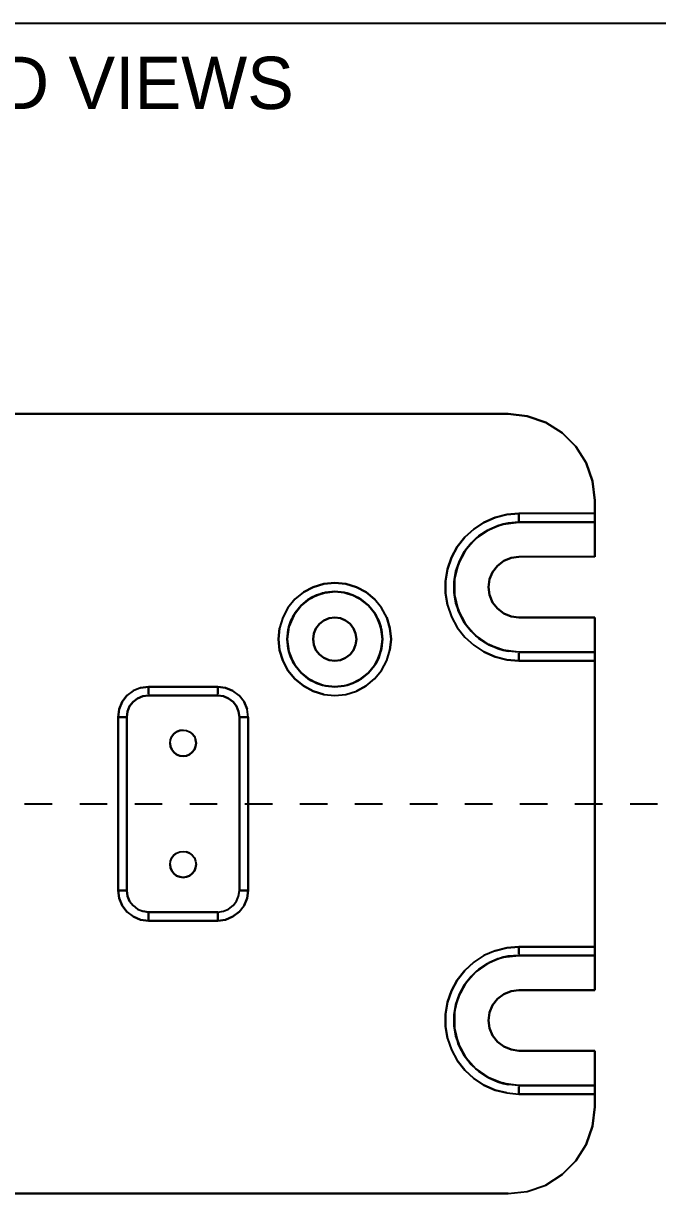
# Model space of a CAD drawing. Header units: millimetres. Extents: x 8 to 862, y 8 to 289.
# Drawn here: x 118 to 191.2, y 154.2 to 289.2 of the extents above; entities that cross this region are included whole.
import ezdxf

# ---------------------------------------------------------------- set-up
doc = ezdxf.new("R2010")
doc.units = ezdxf.units.MM
for name, color, linetype in [('BORDER', 7, 'Continuous'), ('CENTER', 4, 'Continuous'), ('NOTES', 7, 'Continuous'), ('OUTLINE', 7, 'Continuous')]:
    doc.layers.add(name, color=color, linetype=linetype)

msp = doc.modelspace()

# ---------------------------------------------------------------- linework, layer by layer
at = {"layer": 'BORDER'}
msp.add_line((412.24, 289.24), (7.76, 289.24), dxfattribs=at)
at = {"layer": 'CENTER'}
for p, q in [((118.18, 199.16), (121.36, 199.16)), ((124.53, 199.16), (127.71, 199.16)), ((130.88, 199.16), (134.06, 199.16)), ((137.23, 199.16), (140.41, 199.16)), ((143.58, 199.16), (146.76, 199.16)), ((149.93, 199.16), (153.11, 199.16)), ((156.28, 199.16), (159.46, 199.16)), ((162.63, 199.16), (165.81, 199.16)), ((168.98, 199.16), (172.16, 199.16)), ((175.33, 199.16), (178.51, 199.16)), ((181.68, 199.16), (184.86, 199.16)), ((188.03, 199.16), (191.21, 199.16))]:
    msp.add_line(p, q, dxfattribs=at)
at = {"layer": 'OUTLINE'}
for p, q in [((36.46, 244.16), (173.96, 244.16)), ((173.96, 244.16), (36.46, 244.16)), ((176.18, 243.91), (173.96, 244.16)), ((173.96, 244.16), (176.18, 243.91)), ((178.3, 243.17), (176.18, 243.91)), ((176.18, 243.91), (178.3, 243.17)), ((180.19, 241.98), (178.3, 243.17)), ((178.3, 243.17), (180.19, 241.98)), ((181.78, 240.4), (180.19, 241.98)), ((180.19, 241.98), (181.78, 240.4)), ((182.97, 238.5), (181.78, 240.4)), ((181.78, 240.4), (182.97, 238.5)), ((183.71, 236.39), (182.97, 238.5)), ((182.97, 238.5), (183.71, 236.39)), ((183.96, 234.16), (183.71, 236.39)), ((183.71, 236.39), (183.96, 234.16)), ((183.96, 227.66), (183.96, 234.16)), ((183.96, 232.66), (183.96, 234.16)), ((183.96, 234.16), (183.96, 227.66)), ((172.45, 232.2), (173.81, 232.55)), ((173.81, 232.55), (172.45, 232.2)), ((173.81, 232.55), (175.21, 232.66)), ((175.21, 232.66), (173.81, 232.55)), ((183.96, 232.66), (175.21, 232.66)), ((175.21, 232.41), (175.21, 232.66)), ((175.21, 232.66), (175.21, 232.41)), ((175.21, 232.16), (175.21, 232.41)), ((175.21, 232.41), (175.21, 232.16)), ((183.96, 232.41), (183.96, 232.66)), ((183.96, 232.66), (183.96, 232.41)), ((183.96, 232.41), (183.96, 232.16)), ((169.99, 230.87), (171.16, 231.64)), ((171.16, 231.64), (169.99, 230.87)), ((171.16, 231.64), (172.45, 232.2)), ((172.45, 232.2), (171.16, 231.64)), ((173.41, 231.45), (171.72, 230.8)), ((172.77, 231.26), (171.72, 230.8)), ((172.77, 231.26), (171.73, 230.8)), ((171.73, 230.8), (172.77, 231.26)), ((172.77, 231.26), (173.41, 231.45)), ((173.42, 231.42), (172.77, 231.26)), ((175.21, 231.66), (173.41, 231.45)), ((173.41, 231.45), (175.21, 231.66)), ((173.97, 231.56), (173.41, 231.45)), ((173.97, 231.56), (173.42, 231.42)), ((175.21, 231.66), (173.97, 231.56)), ((175.21, 231.96), (175.21, 232.16)), ((175.21, 232.16), (175.21, 231.96)), ((175.21, 231.8), (175.21, 231.96)), ((175.21, 231.96), (175.21, 231.8)), ((175.21, 231.66), (183.96, 231.66)), ((183.96, 231.66), (175.21, 231.66)), ((183.96, 232.16), (183.96, 231.96)), ((183.96, 231.96), (183.96, 231.8)), ((183.96, 231.66), (183.96, 227.66)), ((183.96, 227.66), (183.96, 231.66)), ((168.09, 228.81), (168.96, 229.92)), ((168.96, 229.92), (168.09, 228.81)), ((168.96, 229.92), (169.99, 230.87)), ((169.99, 230.87), (168.96, 229.92)), ((170.24, 229.78), (169.04, 228.42)), ((169.69, 229.24), (170.24, 229.78)), ((170.25, 229.76), (169.69, 229.24)), ((169.69, 229.24), (170.25, 229.76)), ((171.72, 230.8), (170.24, 229.78)), ((170.6, 230.08), (170.24, 229.78)), ((170.6, 230.08), (170.25, 229.76)), ((170.25, 229.76), (170.6, 230.08)), ((171.64, 230.76), (170.6, 230.08)), ((170.6, 230.08), (171.64, 230.76)), ((167.43, 227.58), (168.09, 228.81)), ((168.09, 228.81), (167.43, 227.58)), ((169.04, 228.42), (168.2, 226.82)), ((169.05, 228.42), (168.93, 228.27)), ((168.93, 228.27), (169.05, 228.42)), ((168.93, 228.27), (169.04, 228.42)), ((169.69, 229.24), (169.04, 228.42)), ((169.69, 229.24), (169.05, 228.42)), ((169.05, 228.42), (169.69, 229.24)), ((166.97, 226.25), (167.43, 227.58)), ((167.43, 227.58), (166.97, 226.25)), ((168.34, 227.18), (168.2, 226.82)), ((168.22, 226.82), (168.34, 227.18)), ((168.34, 227.18), (168.22, 226.82)), ((168.93, 228.27), (168.34, 227.18)), ((168.34, 227.18), (168.93, 228.27)), ((173.46, 227.19), (172.73, 226.64)), ((172.73, 226.64), (173.46, 227.19)), ((174.3, 227.54), (173.46, 227.19)), ((173.46, 227.19), (174.3, 227.54)), ((175.21, 227.66), (174.3, 227.54)), ((174.3, 227.54), (175.21, 227.66)), ((183.96, 227.66), (175.21, 227.66)), ((166.74, 224.86), (166.97, 226.25)), ((166.97, 226.25), (166.74, 224.86)), ((167.76, 225.07), (168.2, 226.82)), ((168.2, 226.82), (167.76, 225.07)), ((167.76, 225.07), (167.94, 226)), ((167.78, 225.06), (167.94, 226)), ((167.94, 226), (167.78, 225.06)), ((167.94, 226), (168.22, 226.82)), ((168.2, 226.82), (167.94, 226)), ((168.22, 226.82), (167.94, 226)), ((172.18, 225.91), (171.83, 225.07)), ((171.83, 225.07), (172.18, 225.91)), ((172.18, 225.91), (172.73, 226.64)), ((172.73, 226.64), (172.18, 225.91)), ((151.47, 224.17), (152.69, 224.54)), ((152.69, 224.54), (151.47, 224.17)), ((152.69, 224.54), (153.96, 224.66)), ((153.96, 224.66), (152.69, 224.54)), ((153.96, 224.66), (155.23, 224.54)), ((155.23, 224.54), (153.96, 224.66)), ((155.23, 224.54), (156.45, 224.17)), ((156.45, 224.17), (155.23, 224.54)), ((166.74, 223.46), (166.74, 224.86)), ((166.74, 224.86), (166.74, 223.46)), ((167.74, 224.78), (167.76, 225.07)), ((167.78, 225.06), (167.74, 224.78)), ((167.74, 224.78), (167.78, 225.06)), ((167.74, 224.78), (167.74, 223.54)), ((167.74, 223.54), (167.74, 224.78)), ((167.76, 225.07), (167.76, 223.26)), ((171.83, 225.07), (171.71, 224.16)), ((171.71, 224.16), (171.83, 225.07)), ((150.35, 223.57), (149.36, 222.76)), ((151.21, 222.93), (150.07, 222.05)), ((150.35, 223.57), (151.47, 224.17)), ((151.47, 224.17), (150.35, 223.57)), ((150.9, 222.74), (151.21, 222.93)), ((151.22, 222.9), (150.9, 222.74)), ((150.9, 222.74), (151.22, 222.9)), ((152.54, 223.47), (151.21, 222.93)), ((151.21, 222.93), (152.54, 223.47)), ((152.54, 223.45), (151.21, 222.93)), ((151.85, 223.25), (151.21, 222.93)), ((151.85, 223.25), (151.22, 222.9)), ((151.22, 222.9), (151.85, 223.25)), ((152.54, 223.45), (151.85, 223.25)), ((151.85, 223.25), (152.54, 223.45)), ((153.96, 223.66), (152.54, 223.47)), ((152.54, 223.47), (153.96, 223.66)), ((152.89, 223.56), (152.54, 223.45)), ((152.54, 223.45), (152.89, 223.56)), ((152.89, 223.56), (152.54, 223.47)), ((153.96, 223.66), (152.89, 223.56)), ((152.89, 223.56), (153.96, 223.66)), ((155.38, 223.47), (153.96, 223.66)), ((155.03, 223.56), (153.96, 223.66)), ((153.96, 223.66), (155.03, 223.56)), ((155.38, 223.45), (155.03, 223.56)), ((155.03, 223.56), (155.38, 223.45)), ((155.03, 223.56), (155.38, 223.47)), ((156.71, 222.93), (155.38, 223.47)), ((156.06, 223.25), (155.38, 223.47)), ((156.06, 223.25), (155.38, 223.45)), ((155.38, 223.45), (156.06, 223.25)), ((156.7, 222.9), (156.06, 223.25)), ((156.06, 223.25), (156.7, 222.9)), ((156.06, 223.25), (156.71, 222.93)), ((156.45, 224.17), (157.57, 223.57)), ((157.57, 223.57), (156.45, 224.17)), ((157.01, 222.74), (156.7, 222.9)), ((156.7, 222.9), (157.01, 222.74)), ((157.85, 222.05), (156.71, 222.93)), ((156.71, 222.93), (157.85, 222.05)), ((157.01, 222.74), (156.71, 222.93)), ((157.57, 223.57), (158.56, 222.76)), ((158.56, 222.76), (157.57, 223.57)), ((166.97, 222.08), (166.74, 223.46)), ((166.74, 223.46), (166.97, 222.08)), ((167.74, 223.54), (167.78, 223.26)), ((167.78, 223.26), (167.74, 223.54)), ((167.74, 223.54), (167.76, 223.26)), ((167.76, 223.26), (168.2, 221.5)), ((168.2, 221.5), (167.76, 223.26)), ((167.78, 223.26), (167.94, 222.32)), ((167.94, 222.32), (167.78, 223.26)), ((167.78, 223.26), (168.2, 221.5)), ((171.71, 224.16), (171.83, 223.26)), ((171.83, 223.26), (171.71, 224.16)), ((171.83, 223.26), (172.18, 222.41)), ((172.18, 222.41), (171.83, 223.26)), ((148.56, 221.77), (147.95, 220.65)), ((149.36, 222.76), (148.56, 221.77)), ((150.07, 222.05), (149.2, 220.91)), ((149.2, 220.91), (150.07, 222.05)), ((150.07, 222.05), (149.39, 221.22)), ((149.39, 221.22), (150.07, 222.05)), ((150.9, 222.74), (150.07, 222.05)), ((150.07, 222.05), (150.9, 222.74)), ((157.85, 222.05), (157.01, 222.74)), ((157.01, 222.74), (157.85, 222.05)), ((158.72, 220.91), (157.85, 222.05)), ((158.53, 221.22), (157.85, 222.05)), ((157.85, 222.05), (158.53, 221.22)), ((159.36, 221.77), (158.56, 222.76)), ((159.97, 220.65), (159.36, 221.77)), ((166.97, 222.08), (167.43, 220.75)), ((167.94, 222.32), (168.22, 221.51)), ((168.22, 221.51), (167.94, 222.32)), ((167.94, 222.32), (168.2, 221.5)), ((172.18, 222.41), (172.73, 221.69)), ((172.73, 221.69), (172.18, 222.41)), ((172.73, 221.69), (173.46, 221.13)), ((173.46, 221.13), (172.73, 221.69)), ((147.95, 220.65), (147.58, 219.43)), ((149.2, 220.91), (148.65, 219.59)), ((148.65, 219.59), (149.2, 220.91)), ((149.22, 220.9), (148.65, 219.59)), ((148.88, 220.27), (148.65, 219.59)), ((148.88, 220.27), (148.67, 219.58)), ((148.67, 219.58), (148.88, 220.27)), ((149.22, 220.9), (148.88, 220.27)), ((148.88, 220.27), (149.22, 220.9)), ((149.39, 221.22), (149.2, 220.91)), ((149.39, 221.22), (149.22, 220.9)), ((149.22, 220.9), (149.39, 221.22)), ((152.19, 219.93), (152.71, 220.33)), ((152.71, 220.33), (152.19, 219.93)), ((152.71, 220.33), (153.31, 220.58)), ((153.31, 220.58), (152.71, 220.33)), ((153.31, 220.58), (153.96, 220.66)), ((153.96, 220.66), (153.31, 220.58)), ((153.96, 220.66), (154.61, 220.58)), ((154.61, 220.58), (153.96, 220.66)), ((154.61, 220.58), (155.21, 220.33)), ((155.21, 220.33), (154.61, 220.58)), ((155.21, 220.33), (155.73, 219.93)), ((155.73, 219.93), (155.21, 220.33)), ((158.7, 220.9), (158.53, 221.22)), ((158.53, 221.22), (158.7, 220.9)), ((158.53, 221.22), (158.72, 220.91)), ((159.04, 220.27), (158.7, 220.9)), ((158.7, 220.9), (159.04, 220.27)), ((159.27, 219.59), (158.72, 220.91)), ((159.04, 220.27), (158.72, 220.91)), ((159.25, 219.58), (159.04, 220.27)), ((159.04, 220.27), (159.25, 219.58)), ((159.04, 220.27), (159.27, 219.59)), ((159.97, 220.65), (160.33, 219.43)), ((160.33, 219.43), (159.97, 220.65)), ((167.43, 220.75), (168.09, 219.51)), ((168.2, 221.5), (169.04, 219.9)), ((169.04, 219.9), (168.2, 221.5)), ((168.34, 221.15), (168.2, 221.5)), ((168.22, 221.51), (168.34, 221.15)), ((168.34, 221.15), (168.22, 221.51)), ((168.34, 221.15), (168.93, 220.06)), ((168.93, 220.06), (168.34, 221.15)), ((173.46, 221.13), (174.3, 220.78)), ((174.3, 220.78), (173.46, 221.13)), ((174.3, 220.78), (175.21, 220.66)), ((175.21, 220.66), (174.3, 220.78)), ((175.21, 220.66), (183.96, 220.66)), ((183.96, 220.66), (175.21, 220.66)), ((183.96, 216.66), (183.96, 220.66)), ((183.96, 220.66), (183.96, 177.66)), ((183.96, 177.66), (183.96, 220.66)), ((147.46, 218.16), (147.58, 219.43)), ((147.58, 219.43), (147.46, 218.16)), ((148.65, 219.59), (148.46, 218.16)), ((148.57, 219.24), (148.46, 218.16)), ((148.46, 218.16), (148.57, 219.24)), ((148.57, 219.24), (148.65, 219.59)), ((148.67, 219.58), (148.57, 219.24)), ((148.57, 219.24), (148.67, 219.58)), ((151.54, 218.81), (151.79, 219.41)), ((151.79, 219.41), (151.54, 218.81)), ((151.79, 219.41), (152.19, 219.93)), ((152.19, 219.93), (151.79, 219.41)), ((155.73, 219.93), (156.12, 219.41)), ((156.12, 219.41), (155.73, 219.93)), ((156.12, 219.41), (156.37, 218.81)), ((156.37, 218.81), (156.12, 219.41)), ((159.35, 219.24), (159.25, 219.58)), ((159.25, 219.58), (159.35, 219.24)), ((159.46, 218.16), (159.27, 219.59)), ((159.27, 219.59), (159.46, 218.16)), ((159.35, 219.24), (159.27, 219.59)), ((159.46, 218.16), (159.35, 219.24)), ((159.35, 219.24), (159.46, 218.16)), ((160.33, 219.43), (160.46, 218.16)), ((160.46, 218.16), (160.33, 219.43)), ((168.09, 219.51), (168.96, 218.41)), ((168.93, 220.06), (169.05, 219.91)), ((169.05, 219.91), (168.93, 220.06)), ((168.93, 220.06), (169.04, 219.9)), ((169.04, 219.9), (170.24, 218.55)), ((170.24, 218.55), (169.04, 219.9)), ((169.05, 219.91), (169.69, 219.08)), ((169.69, 219.08), (169.05, 219.91)), ((169.05, 219.91), (170.24, 218.55)), ((169.69, 219.08), (170.25, 218.57)), ((170.25, 218.57), (169.69, 219.08)), ((169.69, 219.08), (170.24, 218.55)), ((147.58, 216.9), (147.46, 218.16)), ((147.46, 218.16), (147.58, 216.9)), ((148.46, 218.16), (148.65, 216.74)), ((148.46, 218.16), (148.57, 217.09)), ((148.57, 217.09), (148.46, 218.16)), ((151.46, 218.16), (151.54, 218.81)), ((151.54, 218.81), (151.46, 218.16)), ((151.54, 217.52), (151.46, 218.16)), ((151.49, 217.91), (151.46, 218.16)), ((151.46, 218.16), (151.54, 217.52)), ((151.46, 218.16), (151.49, 217.91)), ((151.54, 217.52), (151.49, 217.91)), ((151.49, 217.91), (151.54, 217.52)), ((151.79, 216.91), (151.54, 217.52)), ((151.54, 217.52), (151.79, 216.91)), ((156.37, 217.52), (156.12, 216.91)), ((156.12, 216.91), (156.37, 217.52)), ((156.37, 218.81), (156.46, 218.16)), ((156.46, 218.16), (156.37, 218.81)), ((156.46, 218.16), (156.37, 217.52)), ((156.37, 217.52), (156.46, 218.16)), ((156.43, 217.91), (156.37, 217.52)), ((156.37, 217.52), (156.43, 217.91)), ((156.46, 218.16), (156.43, 217.91)), ((156.43, 217.91), (156.46, 218.16)), ((159.27, 216.74), (159.46, 218.16)), ((159.35, 217.09), (159.46, 218.16)), ((159.46, 218.16), (159.35, 217.09)), ((160.46, 218.16), (160.33, 216.9)), ((160.33, 216.9), (160.46, 218.16)), ((168.96, 218.41), (169.99, 217.46)), ((170.24, 218.55), (171.72, 217.52)), ((171.72, 217.52), (170.24, 218.55)), ((170.6, 218.24), (170.24, 218.55)), ((170.25, 218.57), (170.6, 218.24)), ((170.6, 218.24), (170.25, 218.57)), ((170.6, 218.24), (171.64, 217.57)), ((171.64, 217.57), (170.6, 218.24)), ((171.72, 217.52), (173.41, 216.88)), ((173.41, 216.88), (171.72, 217.52)), ((171.73, 217.53), (172.77, 217.07)), ((172.77, 217.07), (171.73, 217.53)), ((171.73, 217.53), (173.41, 216.88)), ((147.95, 215.68), (147.58, 216.9)), ((147.58, 216.9), (147.95, 215.68)), ((148.57, 217.09), (148.67, 216.75)), ((148.67, 216.75), (148.57, 217.09)), ((148.57, 217.09), (148.65, 216.74)), ((148.65, 216.74), (149.2, 215.41)), ((149.2, 215.41), (148.65, 216.74)), ((148.67, 216.75), (148.88, 216.06)), ((148.88, 216.06), (148.67, 216.75)), ((148.67, 216.75), (149.2, 215.41)), ((152.19, 216.4), (151.79, 216.91)), ((151.79, 216.91), (152.19, 216.4)), ((152.71, 216), (152.19, 216.4)), ((152.19, 216.4), (152.71, 216)), ((155.73, 216.4), (155.21, 216)), ((155.21, 216), (155.73, 216.4)), ((156.12, 216.91), (155.73, 216.4)), ((155.73, 216.4), (156.12, 216.91)), ((158.72, 215.41), (159.27, 216.74)), ((159.04, 216.06), (159.25, 216.75)), ((159.25, 216.75), (159.04, 216.06)), ((159.04, 216.06), (159.27, 216.74)), ((159.25, 216.75), (159.35, 217.09)), ((159.35, 217.09), (159.25, 216.75)), ((159.35, 217.09), (159.27, 216.74)), ((159.97, 215.68), (160.33, 216.9)), ((169.99, 217.46), (171.16, 216.69)), ((172.45, 216.12), (171.16, 216.69)), ((171.16, 216.69), (172.45, 216.12)), ((173.81, 215.78), (172.45, 216.12)), ((172.45, 216.12), (173.81, 215.78)), ((173.42, 216.91), (172.77, 217.07)), ((172.77, 217.07), (173.41, 216.88)), ((172.77, 217.07), (173.42, 216.91)), ((175.21, 216.66), (173.41, 216.88)), ((173.41, 216.88), (173.97, 216.77)), ((173.97, 216.77), (173.42, 216.91)), ((173.42, 216.91), (173.97, 216.77)), ((175.21, 216.66), (173.97, 216.77)), ((183.96, 216.66), (175.21, 216.66)), ((175.21, 216.66), (183.96, 216.66)), ((175.21, 216.37), (175.21, 216.53)), ((175.21, 216.53), (175.21, 216.37)), ((175.21, 216.16), (175.21, 216.37)), ((175.21, 216.37), (175.21, 216.16)), ((175.21, 215.92), (175.21, 216.16)), ((175.21, 216.16), (175.21, 215.92)), ((183.96, 216.53), (183.96, 216.37)), ((183.96, 216.37), (183.96, 216.53)), ((183.96, 216.37), (183.96, 216.16)), ((183.96, 216.16), (183.96, 216.37)), ((183.96, 216.16), (183.96, 215.92)), ((183.96, 215.92), (183.96, 216.16)), ((148.56, 214.55), (147.95, 215.68)), ((147.95, 215.68), (148.56, 214.55)), ((148.88, 216.06), (149.22, 215.42)), ((149.22, 215.42), (148.88, 216.06)), ((148.88, 216.06), (149.2, 215.41)), ((149.2, 215.41), (150.07, 214.27)), ((149.39, 215.11), (149.2, 215.41)), ((149.22, 215.42), (149.39, 215.11)), ((149.39, 215.11), (149.22, 215.42)), ((149.39, 215.11), (150.07, 214.27)), ((150.07, 214.27), (149.39, 215.11)), ((153.31, 215.75), (152.71, 216)), ((152.71, 216), (153.31, 215.75)), ((153.96, 215.66), (153.31, 215.75)), ((153.31, 215.75), (153.96, 215.66)), ((154.61, 215.75), (153.96, 215.66)), ((153.96, 215.66), (154.61, 215.75)), ((155.21, 216), (154.61, 215.75)), ((154.61, 215.75), (155.21, 216)), ((157.85, 214.27), (158.72, 215.41)), ((157.85, 214.27), (158.53, 215.11)), ((158.53, 215.11), (157.85, 214.27)), ((158.53, 215.11), (158.7, 215.42)), ((158.7, 215.42), (158.53, 215.11)), ((158.53, 215.11), (158.72, 215.41)), ((158.7, 215.42), (159.04, 216.06)), ((159.04, 216.06), (158.7, 215.42)), ((159.04, 216.06), (158.72, 215.41)), ((159.36, 214.55), (159.97, 215.68)), ((175.21, 215.66), (173.81, 215.78)), ((173.81, 215.78), (175.21, 215.66)), ((175.21, 215.66), (175.21, 215.92)), ((175.21, 215.92), (175.21, 215.66)), ((183.96, 215.66), (175.21, 215.66)), ((175.21, 215.66), (183.96, 215.66)), ((183.96, 215.92), (183.96, 215.66)), ((183.96, 215.66), (183.96, 215.92)), ((183.96, 215.66), (183.96, 182.66)), ((183.96, 182.66), (183.96, 215.66)), ((149.36, 213.57), (148.56, 214.55)), ((148.56, 214.55), (149.36, 213.57)), ((150.35, 212.76), (149.36, 213.57)), ((149.36, 213.57), (150.35, 212.76)), ((150.07, 214.27), (151.21, 213.4)), ((150.07, 214.27), (150.9, 213.59)), ((150.9, 213.59), (150.07, 214.27)), ((150.9, 213.59), (151.22, 213.42)), ((151.22, 213.42), (150.9, 213.59)), ((150.9, 213.59), (151.21, 213.4)), ((151.22, 213.42), (151.85, 213.08)), ((151.85, 213.08), (151.22, 213.42)), ((151.22, 213.42), (152.54, 212.85)), ((156.06, 213.08), (156.7, 213.42)), ((156.7, 213.42), (156.06, 213.08)), ((156.7, 213.42), (157.01, 213.59)), ((157.01, 213.59), (156.7, 213.42)), ((156.71, 213.4), (157.85, 214.27)), ((157.01, 213.59), (156.71, 213.4)), ((157.01, 213.59), (157.85, 214.27)), ((157.85, 214.27), (157.01, 213.59)), ((157.57, 212.76), (158.56, 213.57)), ((158.56, 213.57), (159.36, 214.55)), ((130.71, 212.19), (129.98, 211.64)), ((131.55, 212.54), (130.71, 212.19)), ((131.55, 212.54), (132.46, 212.66)), ((132.46, 212.66), (131.55, 212.54)), ((132.46, 212.66), (140.46, 212.66)), ((140.46, 212.66), (132.46, 212.66)), ((132.46, 212.66), (132.46, 212.4)), ((132.46, 212.4), (132.46, 212.66)), ((132.46, 212.4), (132.46, 212.16)), ((132.46, 212.16), (132.46, 212.4)), ((132.46, 212.16), (132.46, 211.96)), ((132.46, 211.96), (132.46, 212.16)), ((140.46, 212.66), (141.37, 212.54)), ((140.46, 212.66), (140.46, 212.4)), ((141.37, 212.54), (140.46, 212.66)), ((140.46, 212.4), (140.46, 212.66)), ((140.46, 212.4), (140.46, 212.16)), ((140.46, 212.16), (140.46, 212.4)), ((140.46, 212.16), (140.46, 211.96)), ((140.46, 211.96), (140.46, 212.16)), ((141.37, 212.54), (142.21, 212.19)), ((142.21, 212.19), (141.37, 212.54)), ((142.93, 211.64), (142.21, 212.19)), ((151.47, 212.16), (150.35, 212.76)), ((150.35, 212.76), (151.47, 212.16)), ((151.21, 213.4), (152.54, 212.85)), ((152.54, 212.85), (151.21, 213.4)), ((152.69, 211.79), (151.47, 212.16)), ((151.47, 212.16), (152.69, 211.79)), ((151.85, 213.08), (152.54, 212.87)), ((152.54, 212.87), (151.85, 213.08)), ((151.85, 213.08), (152.54, 212.85)), ((152.54, 212.87), (152.89, 212.77)), ((152.89, 212.77), (152.54, 212.87)), ((152.54, 212.85), (153.96, 212.66)), ((152.89, 212.77), (152.54, 212.85)), ((152.89, 212.77), (153.96, 212.66)), ((153.96, 212.66), (152.89, 212.77)), ((153.96, 212.66), (155.38, 212.85)), ((153.96, 212.66), (155.03, 212.77)), ((155.03, 212.77), (153.96, 212.66)), ((155.03, 212.77), (155.38, 212.87)), ((155.38, 212.87), (155.03, 212.77)), ((155.03, 212.77), (155.38, 212.85)), ((155.23, 211.79), (156.45, 212.16)), ((155.38, 212.85), (156.71, 213.4)), ((155.38, 212.87), (156.06, 213.08)), ((156.06, 213.08), (155.38, 212.87)), ((156.06, 213.08), (155.38, 212.85)), ((156.06, 213.08), (156.71, 213.4)), ((157.57, 212.76), (156.45, 212.16)), ((156.45, 212.16), (157.57, 212.76)), ((129.08, 210.07), (129.43, 210.91)), ((129.43, 210.91), (129.08, 210.07)), ((129.43, 210.91), (129.98, 211.64)), ((129.98, 211.64), (129.43, 210.91)), ((130.69, 210.93), (130.29, 210.41)), ((130.29, 210.41), (130.69, 210.93)), ((131.21, 211.33), (130.69, 210.93)), ((130.69, 210.93), (131.21, 211.33)), ((131.81, 211.58), (131.21, 211.33)), ((131.21, 211.33), (131.81, 211.58)), ((132.46, 211.66), (131.81, 211.58)), ((131.81, 211.58), (132.46, 211.66)), ((132.46, 211.96), (132.46, 211.8)), ((132.46, 211.8), (132.46, 211.96)), ((132.46, 211.66), (140.46, 211.66)), ((140.46, 211.66), (132.46, 211.66)), ((140.46, 211.96), (140.46, 211.8)), ((140.46, 211.8), (140.46, 211.96)), ((141.11, 211.58), (140.46, 211.66)), ((140.46, 211.66), (141.11, 211.58)), ((141.71, 211.33), (141.11, 211.58)), ((141.11, 211.58), (141.71, 211.33)), ((142.23, 210.93), (141.71, 211.33)), ((141.71, 211.33), (142.23, 210.93)), ((142.62, 210.41), (142.23, 210.93)), ((142.23, 210.93), (142.62, 210.41)), ((143.49, 210.91), (142.93, 211.64)), ((143.49, 210.91), (143.84, 210.07)), ((143.84, 210.07), (143.49, 210.91)), ((152.69, 211.79), (153.96, 211.66)), ((153.96, 211.66), (155.23, 211.79)), ((128.96, 209.16), (129.08, 210.07)), ((129.08, 210.07), (128.96, 209.16)), ((130.05, 209.81), (129.96, 209.16)), ((129.96, 209.16), (130.05, 209.81)), ((130.29, 210.41), (130.05, 209.81)), ((130.05, 209.81), (130.29, 210.41)), ((142.87, 209.81), (142.62, 210.41)), ((142.62, 210.41), (142.87, 209.81)), ((142.96, 209.16), (142.87, 209.81)), ((142.87, 209.81), (142.96, 209.16)), ((143.96, 209.16), (143.84, 210.07)), ((128.96, 189.16), (128.96, 209.16)), ((129.22, 209.16), (128.96, 209.16)), ((128.96, 209.16), (128.96, 189.16)), ((128.96, 209.16), (129.22, 209.16)), ((129.46, 209.16), (129.22, 209.16)), ((129.22, 209.16), (129.46, 209.16)), ((129.67, 209.16), (129.46, 209.16)), ((129.46, 209.16), (129.67, 209.16)), ((129.83, 209.16), (129.67, 209.16)), ((129.67, 209.16), (129.83, 209.16)), ((129.96, 189.16), (129.96, 209.16)), ((129.96, 209.16), (129.96, 189.16)), ((142.96, 209.16), (142.96, 189.16)), ((142.96, 189.16), (142.96, 209.16)), ((143.09, 209.16), (143.25, 209.16)), ((143.25, 209.16), (143.09, 209.16)), ((143.25, 209.16), (143.46, 209.16)), ((143.46, 209.16), (143.25, 209.16)), ((143.46, 209.16), (143.7, 209.16)), ((143.7, 209.16), (143.46, 209.16)), ((143.7, 209.16), (143.96, 209.16)), ((143.96, 209.16), (143.7, 209.16)), ((143.96, 209.16), (143.96, 189.16)), ((143.96, 189.16), (143.96, 209.16)), ((135.01, 206.55), (135.16, 206.91)), ((135.16, 206.91), (135.4, 207.22)), ((135.4, 207.22), (135.16, 206.91)), ((135.4, 207.22), (135.71, 207.46)), ((135.71, 207.46), (135.4, 207.22)), ((135.71, 207.46), (136.07, 207.61)), ((136.07, 207.61), (135.71, 207.46)), ((136.07, 207.61), (136.46, 207.66)), ((136.46, 207.66), (136.07, 207.61)), ((136.46, 207.66), (136.85, 207.61)), ((136.85, 207.61), (137.21, 207.46)), ((137.21, 207.46), (137.52, 207.22)), ((137.52, 207.22), (137.76, 206.91)), ((137.76, 206.91), (137.52, 207.22)), ((137.76, 206.91), (137.91, 206.55)), ((134.96, 206.16), (135.01, 206.55)), ((135.01, 205.77), (134.96, 206.16)), ((134.96, 206.16), (135.01, 205.77)), ((135.16, 205.41), (135.01, 205.77)), ((135.01, 205.77), (135.16, 205.41)), ((135.4, 205.1), (135.16, 205.41)), ((135.16, 205.41), (135.4, 205.1)), ((137.76, 205.41), (137.52, 205.1)), ((137.52, 205.1), (137.76, 205.41)), ((137.91, 205.77), (137.76, 205.41)), ((137.76, 205.41), (137.91, 205.77)), ((137.91, 206.55), (137.96, 206.16)), ((137.91, 206.55), (137.93, 206.36)), ((137.96, 206.16), (137.91, 206.55)), ((137.96, 206.16), (137.91, 205.77)), ((137.91, 205.77), (137.96, 206.16)), ((137.93, 205.97), (137.91, 205.77)), ((135.71, 204.86), (135.4, 205.1)), ((135.4, 205.1), (135.71, 204.86)), ((136.07, 204.71), (135.71, 204.86)), ((135.71, 204.86), (136.07, 204.71)), ((136.46, 204.66), (136.07, 204.71)), ((136.07, 204.71), (136.46, 204.66)), ((136.85, 204.71), (136.46, 204.66)), ((136.46, 204.66), (136.85, 204.71)), ((137.21, 204.86), (136.85, 204.71)), ((136.85, 204.71), (137.21, 204.86)), ((137.52, 205.1), (137.21, 204.86)), ((137.21, 204.86), (137.52, 205.1)), ((135.16, 192.91), (135.4, 193.22)), ((135.4, 193.22), (135.16, 192.91)), ((135.4, 193.22), (135.71, 193.46)), ((135.71, 193.46), (135.4, 193.22)), ((135.71, 193.46), (136.07, 193.61)), ((136.07, 193.61), (136.46, 193.66)), ((136.46, 193.66), (136.85, 193.61)), ((136.85, 193.61), (137.21, 193.46)), ((137.21, 193.46), (136.85, 193.61)), ((137.21, 193.46), (137.52, 193.22)), ((137.52, 193.22), (137.76, 192.91)), ((134.96, 192.16), (135.01, 192.55)), ((135.01, 191.77), (134.96, 192.16)), ((134.96, 192.16), (135.01, 191.77)), ((135.01, 192.55), (135.16, 192.91)), ((137.76, 192.91), (137.91, 192.55)), ((137.91, 192.55), (137.96, 192.16)), ((137.91, 192.55), (137.93, 192.36)), ((137.96, 192.16), (137.91, 191.77)), ((137.91, 191.77), (137.96, 192.16)), ((137.93, 191.97), (137.91, 191.77)), ((135.16, 191.41), (135.01, 191.77)), ((135.01, 191.77), (135.16, 191.41)), ((135.4, 191.1), (135.16, 191.41)), ((135.16, 191.41), (135.4, 191.1)), ((135.71, 190.86), (135.4, 191.1)), ((135.4, 191.1), (135.71, 190.86)), ((136.07, 190.71), (135.71, 190.86)), ((135.71, 190.86), (136.07, 190.71)), ((136.46, 190.66), (136.07, 190.71)), ((136.07, 190.71), (136.46, 190.66)), ((136.85, 190.71), (136.46, 190.66)), ((136.46, 190.66), (136.85, 190.71)), ((137.21, 190.86), (136.85, 190.71)), ((136.85, 190.71), (137.21, 190.86)), ((137.52, 191.1), (137.21, 190.86)), ((137.21, 190.86), (137.52, 191.1)), ((137.76, 191.41), (137.52, 191.1)), ((137.52, 191.1), (137.76, 191.41)), ((137.91, 191.77), (137.76, 191.41)), ((137.76, 191.41), (137.91, 191.77)), ((129.08, 188.26), (128.96, 189.16)), ((128.96, 189.16), (129.22, 189.16)), ((129.22, 189.16), (128.96, 189.16)), ((128.96, 189.16), (129.08, 188.26)), ((129.22, 189.16), (129.46, 189.16)), ((129.46, 189.16), (129.22, 189.16)), ((129.46, 189.16), (129.67, 189.16)), ((129.67, 189.16), (129.46, 189.16)), ((129.67, 189.16), (129.83, 189.16)), ((129.83, 189.16), (129.67, 189.16)), ((129.96, 189.16), (130.05, 188.51)), ((130.05, 188.51), (129.96, 189.16)), ((142.87, 188.51), (142.96, 189.16)), ((143.25, 189.16), (143.09, 189.16)), ((143.09, 189.16), (143.25, 189.16)), ((143.46, 189.16), (143.25, 189.16)), ((143.25, 189.16), (143.46, 189.16)), ((143.7, 189.16), (143.46, 189.16)), ((143.46, 189.16), (143.7, 189.16)), ((143.96, 189.16), (143.7, 189.16)), ((143.7, 189.16), (143.96, 189.16)), ((143.96, 189.16), (143.84, 188.26)), ((143.84, 188.26), (143.96, 189.16)), ((129.43, 187.41), (129.08, 188.26)), ((129.08, 188.26), (129.43, 187.41)), ((130.05, 188.51), (130.29, 187.91)), ((130.29, 187.91), (130.05, 188.51)), ((130.29, 187.91), (130.69, 187.4)), ((142.23, 187.4), (142.62, 187.91)), ((142.62, 187.91), (142.87, 188.51)), ((143.84, 188.26), (143.49, 187.41)), ((143.49, 187.41), (143.84, 188.26)), ((129.98, 186.69), (129.43, 187.41)), ((129.43, 187.41), (129.98, 186.69)), ((129.98, 186.69), (130.71, 186.13)), ((130.69, 187.4), (131.21, 187)), ((131.21, 187), (131.81, 186.75)), ((131.81, 186.75), (132.46, 186.66)), ((132.46, 186.66), (131.81, 186.75)), ((140.46, 186.66), (132.46, 186.66)), ((132.46, 186.66), (140.46, 186.66)), ((132.46, 186.53), (132.46, 186.37)), ((132.46, 186.37), (132.46, 186.53)), ((140.46, 186.66), (141.11, 186.75)), ((140.46, 186.53), (140.46, 186.37)), ((140.46, 186.37), (140.46, 186.53)), ((141.11, 186.75), (141.71, 187)), ((141.71, 187), (142.23, 187.4)), ((142.93, 186.69), (142.21, 186.13)), ((142.21, 186.13), (142.93, 186.69)), ((142.93, 186.69), (143.49, 187.41)), ((131.55, 185.78), (130.71, 186.13)), ((130.71, 186.13), (131.55, 185.78)), ((132.46, 185.66), (131.55, 185.78)), ((131.55, 185.78), (132.46, 185.66)), ((132.46, 186.37), (132.46, 186.16)), ((132.46, 186.16), (132.46, 186.37)), ((132.46, 186.16), (132.46, 185.92)), ((132.46, 185.92), (132.46, 186.16)), ((132.46, 185.92), (132.46, 185.66)), ((132.46, 185.66), (132.46, 185.92)), ((140.46, 185.66), (132.46, 185.66)), ((132.46, 185.66), (140.46, 185.66)), ((140.46, 186.37), (140.46, 186.16)), ((140.46, 186.16), (140.46, 186.37)), ((140.46, 186.16), (140.46, 185.92)), ((140.46, 185.92), (140.46, 186.16)), ((140.46, 185.92), (140.46, 185.66)), ((140.46, 185.66), (140.46, 185.92)), ((141.37, 185.78), (140.46, 185.66)), ((140.46, 185.66), (141.37, 185.78)), ((142.21, 186.13), (141.37, 185.78)), ((141.37, 185.78), (142.21, 186.13)), ((172.45, 182.2), (173.81, 182.55)), ((173.81, 182.55), (172.45, 182.2)), ((173.81, 182.55), (175.21, 182.66)), ((175.21, 182.66), (173.81, 182.55)), ((175.21, 182.66), (183.96, 182.66)), ((175.21, 182.4), (175.21, 182.66)), ((183.96, 182.66), (175.21, 182.66)), ((175.21, 182.66), (175.21, 182.4)), ((175.21, 182.16), (175.21, 182.4)), ((175.21, 182.4), (175.21, 182.16)), ((183.96, 182.66), (183.96, 182.4)), ((183.96, 182.4), (183.96, 182.16)), ((171.16, 181.64), (169.99, 180.87)), ((172.45, 182.2), (171.16, 181.64)), ((173.41, 181.45), (171.72, 180.8)), ((172.77, 181.26), (171.72, 180.8)), ((172.77, 181.26), (171.73, 180.8)), ((171.73, 180.8), (172.77, 181.26)), ((172.77, 181.26), (173.41, 181.45)), ((173.42, 181.42), (172.77, 181.26)), ((175.21, 181.66), (173.41, 181.45)), ((173.41, 181.45), (175.21, 181.66)), ((173.97, 181.56), (173.41, 181.45)), ((173.97, 181.56), (173.42, 181.42)), ((175.21, 181.66), (173.97, 181.56)), ((175.21, 181.95), (175.21, 182.16)), ((175.21, 182.16), (175.21, 181.95)), ((175.21, 181.8), (175.21, 181.95)), ((175.21, 181.95), (175.21, 181.8)), ((175.21, 181.66), (183.96, 181.66)), ((183.96, 181.66), (175.21, 181.66)), ((183.96, 182.16), (183.96, 181.95)), ((183.96, 181.95), (183.96, 181.8)), ((183.96, 181.66), (183.96, 177.66)), ((183.96, 177.66), (183.96, 181.66)), ((168.09, 178.81), (168.96, 179.92)), ((168.96, 179.92), (168.09, 178.81)), ((168.96, 179.92), (169.99, 180.87)), ((169.99, 180.87), (168.96, 179.92)), ((170.24, 179.78), (169.04, 178.42)), ((169.69, 179.24), (170.24, 179.78)), ((170.25, 179.76), (169.69, 179.24)), ((169.69, 179.24), (170.25, 179.76)), ((171.72, 180.8), (170.24, 179.78)), ((170.6, 180.08), (170.24, 179.78)), ((170.6, 180.08), (170.25, 179.76)), ((170.25, 179.76), (170.6, 180.08)), ((171.64, 180.76), (170.6, 180.08)), ((170.6, 180.08), (171.64, 180.76)), ((167.43, 177.58), (168.09, 178.81)), ((168.09, 178.81), (167.43, 177.58)), ((169.04, 178.42), (168.2, 176.82)), ((169.05, 178.42), (168.93, 178.27)), ((168.93, 178.27), (169.05, 178.42)), ((168.93, 178.27), (169.04, 178.42)), ((169.69, 179.24), (169.04, 178.42)), ((169.69, 179.24), (169.05, 178.42)), ((169.05, 178.42), (169.69, 179.24)), ((166.97, 176.25), (167.43, 177.58)), ((167.43, 177.58), (166.97, 176.25)), ((168.34, 177.18), (168.2, 176.82)), ((168.22, 176.82), (168.34, 177.18)), ((168.34, 177.18), (168.22, 176.82)), ((168.93, 178.27), (168.34, 177.18)), ((168.34, 177.18), (168.93, 178.27)), ((172.73, 176.64), (173.46, 177.2)), ((173.46, 177.2), (172.73, 176.64)), ((173.46, 177.2), (174.3, 177.54)), ((174.3, 177.54), (173.46, 177.2)), ((174.3, 177.54), (175.21, 177.66)), ((175.21, 177.66), (174.3, 177.54)), ((175.21, 177.66), (183.96, 177.66)), ((183.96, 177.66), (175.21, 177.66)), ((166.74, 174.87), (166.97, 176.25)), ((166.97, 176.25), (166.74, 174.87)), ((167.76, 175.07), (168.2, 176.82)), ((167.76, 175.07), (167.94, 176)), ((167.78, 175.06), (167.94, 176)), ((167.94, 176), (167.78, 175.06)), ((167.94, 176), (168.22, 176.82)), ((168.2, 176.82), (167.94, 176)), ((168.22, 176.82), (167.94, 176)), ((172.18, 175.91), (171.83, 175.07)), ((171.83, 175.07), (172.18, 175.91)), ((172.73, 176.64), (172.18, 175.91)), ((172.18, 175.91), (172.73, 176.64)), ((166.74, 173.46), (166.74, 174.87)), ((166.74, 174.87), (166.74, 173.46)), ((167.74, 174.78), (167.76, 175.07)), ((167.78, 175.06), (167.74, 174.78)), ((167.74, 174.78), (167.78, 175.06)), ((167.74, 174.78), (167.74, 173.54)), ((167.74, 173.54), (167.74, 174.78)), ((167.76, 175.07), (167.76, 173.26)), ((167.76, 173.26), (167.76, 175.07)), ((171.83, 175.07), (171.71, 174.16)), ((171.71, 174.16), (171.83, 175.07)), ((166.97, 172.08), (166.74, 173.46)), ((166.74, 173.46), (166.97, 172.08)), ((167.74, 173.54), (167.78, 173.26)), ((167.78, 173.26), (167.74, 173.54)), ((167.74, 173.54), (167.76, 173.26)), ((167.76, 173.26), (168.2, 171.5)), ((168.2, 171.5), (167.76, 173.26)), ((167.78, 173.26), (167.94, 172.32)), ((167.94, 172.32), (167.78, 173.26)), ((167.78, 173.26), (168.2, 171.5)), ((171.83, 173.26), (171.71, 174.16)), ((171.71, 174.16), (171.83, 173.26)), ((171.83, 173.26), (172.18, 172.41)), ((172.18, 172.41), (171.83, 173.26)), ((166.97, 172.08), (167.43, 170.75)), ((167.94, 172.32), (168.22, 171.51)), ((168.22, 171.51), (167.94, 172.32)), ((167.94, 172.32), (168.2, 171.5)), ((172.18, 172.41), (172.73, 171.69)), ((172.73, 171.69), (172.18, 172.41)), ((172.73, 171.69), (173.46, 171.13)), ((173.46, 171.13), (172.73, 171.69)), ((167.43, 170.75), (168.09, 169.51)), ((168.2, 171.5), (169.04, 169.9)), ((169.04, 169.9), (168.2, 171.5)), ((168.34, 171.15), (168.2, 171.5)), ((168.22, 171.51), (168.34, 171.15)), ((168.34, 171.15), (168.22, 171.51)), ((168.34, 171.15), (168.93, 170.06)), ((168.93, 170.06), (168.34, 171.15)), ((173.46, 171.13), (174.3, 170.78)), ((174.3, 170.78), (173.46, 171.13)), ((174.3, 170.78), (175.21, 170.66)), ((175.21, 170.66), (174.3, 170.78)), ((183.96, 170.66), (175.21, 170.66)), ((175.21, 170.66), (183.96, 170.66)), ((183.96, 166.66), (183.96, 170.66)), ((183.96, 170.66), (183.96, 164.16)), ((183.96, 164.16), (183.96, 170.66)), ((168.96, 168.41), (168.09, 169.51)), ((168.09, 169.51), (168.96, 168.41)), ((168.93, 170.06), (169.05, 169.91)), ((169.05, 169.91), (168.93, 170.06)), ((168.93, 170.06), (169.04, 169.9)), ((169.04, 169.9), (170.24, 168.55)), ((170.24, 168.55), (169.04, 169.9)), ((169.05, 169.91), (169.69, 169.08)), ((169.69, 169.08), (169.05, 169.91)), ((169.05, 169.91), (170.24, 168.55)), ((169.69, 169.08), (170.25, 168.57)), ((170.25, 168.57), (169.69, 169.08)), ((169.69, 169.08), (170.24, 168.55)), ((169.99, 167.46), (168.96, 168.41)), ((168.96, 168.41), (169.99, 167.46)), ((170.24, 168.55), (171.72, 167.52)), ((171.72, 167.52), (170.24, 168.55)), ((170.6, 168.25), (170.24, 168.55)), ((170.25, 168.57), (170.6, 168.25)), ((170.6, 168.25), (170.25, 168.57)), ((170.6, 168.25), (171.64, 167.57)), ((171.64, 167.57), (170.6, 168.25)), ((171.72, 167.52), (173.41, 166.88)), ((173.41, 166.88), (171.72, 167.52)), ((171.73, 167.53), (172.77, 167.07)), ((172.77, 167.07), (171.73, 167.53)), ((171.73, 167.53), (173.41, 166.88)), ((171.16, 166.69), (169.99, 167.46)), ((169.99, 167.46), (171.16, 166.69)), ((172.45, 166.12), (171.16, 166.69)), ((171.16, 166.69), (172.45, 166.12)), ((173.42, 166.91), (172.77, 167.07)), ((172.77, 167.07), (173.41, 166.88)), ((172.77, 167.07), (173.42, 166.91)), ((175.21, 166.66), (173.41, 166.88)), ((173.41, 166.88), (173.97, 166.76)), ((173.97, 166.76), (173.42, 166.91)), ((173.42, 166.91), (173.97, 166.76)), ((175.21, 166.66), (173.97, 166.76)), ((183.96, 166.66), (175.21, 166.66)), ((175.21, 166.66), (183.96, 166.66)), ((175.21, 166.37), (175.21, 166.53)), ((175.21, 166.53), (175.21, 166.37)), ((175.21, 166.16), (175.21, 166.37)), ((175.21, 166.37), (175.21, 166.16)), ((175.21, 165.92), (175.21, 166.16)), ((175.21, 166.16), (175.21, 165.92)), ((183.96, 166.53), (183.96, 166.37)), ((183.96, 166.37), (183.96, 166.53)), ((183.96, 166.37), (183.96, 166.16)), ((183.96, 166.16), (183.96, 166.37)), ((183.96, 166.16), (183.96, 165.92)), ((183.96, 165.92), (183.96, 166.16)), ((173.81, 165.78), (172.45, 166.12)), ((172.45, 166.12), (173.81, 165.78)), ((173.81, 165.78), (175.21, 165.66)), ((175.21, 165.66), (175.21, 165.92)), ((175.21, 165.92), (175.21, 165.66)), ((183.96, 165.66), (175.21, 165.66)), ((175.21, 165.66), (183.96, 165.66)), ((183.96, 165.92), (183.96, 165.66)), ((183.96, 165.66), (183.96, 165.92)), ((183.96, 165.66), (183.96, 164.16)), ((183.96, 164.16), (183.96, 165.66)), ((183.71, 161.94), (183.96, 164.16)), ((183.96, 164.16), (183.71, 161.94)), ((182.97, 159.83), (183.71, 161.94)), ((183.71, 161.94), (182.97, 159.83)), ((181.78, 157.93), (182.97, 159.83)), ((182.97, 159.83), (181.78, 157.93)), ((180.19, 156.35), (181.78, 157.93)), ((181.78, 157.93), (180.19, 156.35)), ((178.3, 155.15), (180.19, 156.35)), ((180.19, 156.35), (178.3, 155.15)), ((173.96, 154.16), (36.46, 154.16)), ((36.46, 154.16), (173.96, 154.16)), ((173.96, 154.16), (176.18, 154.41)), ((176.18, 154.41), (178.3, 155.15))]:
    msp.add_line(p, q, dxfattribs=at)

# ---------------------------------------------------------------- texts
at = {"layer": 'NOTES'}
msp.add_text('MILLING JIG  /  ASSEMBLED VIEWS', height=6.0325, dxfattribs=at).set_placement((13.41, 279.36))

doc.saveas('drawing.dxf')
